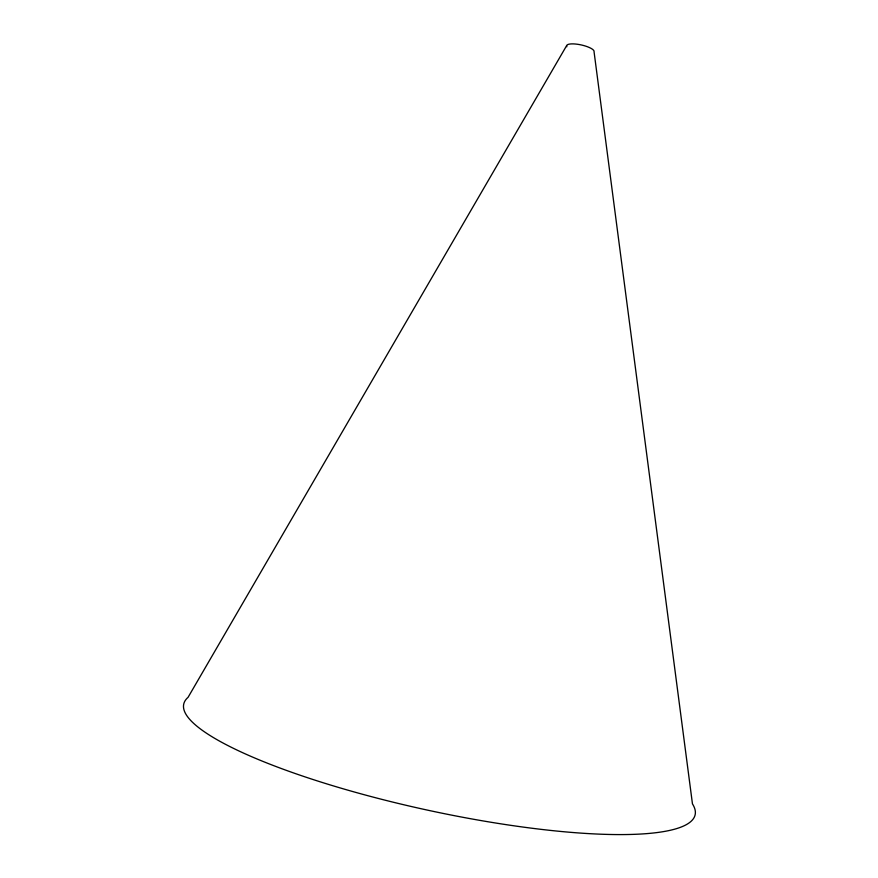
<?xml version="1.0" encoding="UTF-8"?>
<svg xmlns="http://www.w3.org/2000/svg" width="878" height="878" viewBox="0 0 878 878"><rect width="100%" height="100%" fill="white"/><g stroke="black" fill="none" stroke-linecap="round" stroke-linejoin="round"><path stroke-width="1.32" d="M566.617 45.667L188.068 697.33A261.611 52.054 12.2 0 0 434.533 811.634A261.611 52.054 12.2 0 0 692.457 803.886L594.055 51.791A14.059 3.863 12.3 0 0 579.579 44.602A14.059 3.863 12.3 0 0 566.848 46.743"/></g></svg>
